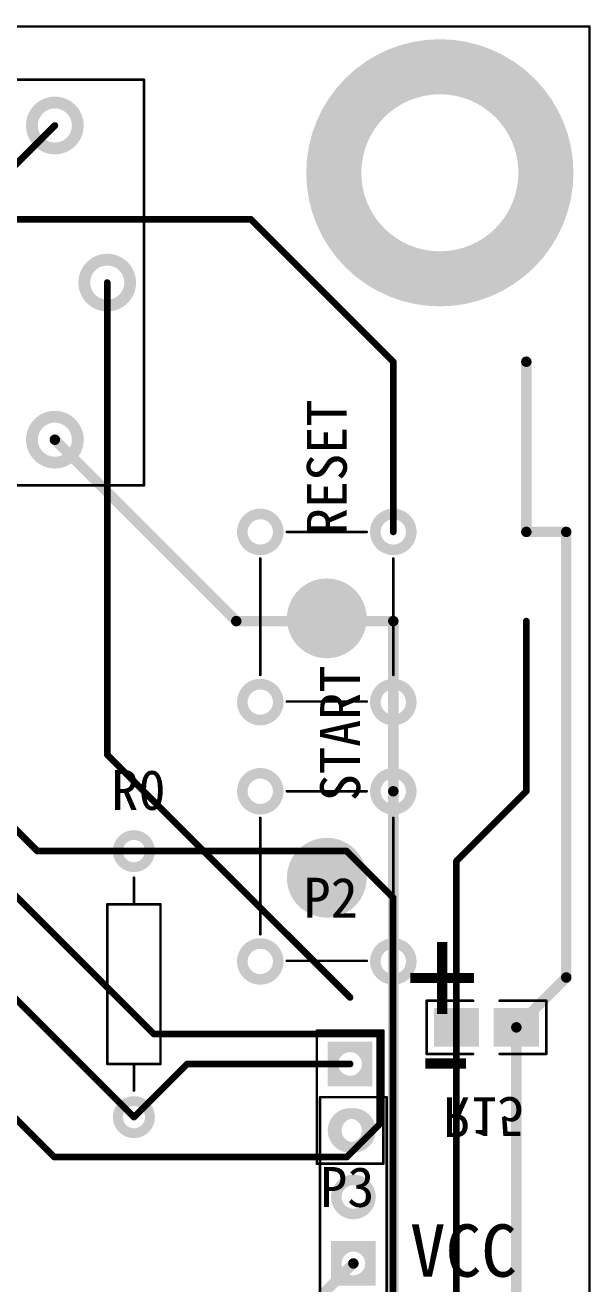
# Model space of a CAD drawing. Header units: millimetres. Extents: x 38 to 140, y 35 to 124.
# Drawn here: x 118.78 to 140.38, y 75.55 to 123.62 of the extents above; entities that cross this region are included whole.
import ezdxf

# ---------------------------------------------------------------- set-up
doc = ezdxf.new("R2010")
doc.units = ezdxf.units.MM
for name, color, linetype in [('BottomLayer', 5, 'Continuous'), ('BottomOverlay', 54, 'Continuous'), ('BottomPaste', 16, 'Continuous'), ('BottomSolder', 6, 'Continuous'), ('KeepOutLayer', 6, 'Continuous'), ('Mechanical1', 6, 'Continuous'), ('MultiLayer', 9, 'Continuous'), ('TopLayer', 1, 'Continuous'), ('TopOverlay', 2, 'Continuous'), ('TopSolder', 216, 'Continuous')]:
    doc.layers.add(name, color=color, linetype=linetype)

# ---------------------------------------------------------------- blocks, each defined once
blk = doc.blocks.new('HDR1X2_10')
at = {"layer": 'BottomLayer', "const_width": 0.3}
for points in [[(-0.75, 0.6), (0.75, 0.6)], [(-0.6, 0.75), (-0.6, -0.75)], [(0.6, 0.75), (0.6, -0.75)], [(-0.75, -0.6), (0.75, -0.6)]]:
    blk.add_lwpolyline(points, dxfattribs=at)
for points in [[(-0.6, 0, 1), (0.6, 0, 1)], [(1.94, 0, 1), (3.14, 0, 1)]]:
    blk.add_lwpolyline(points, format="xyb", close=True, dxfattribs=at)
at = {"layer": 'BottomSolder', "const_width": 0.402}
for points in [[(-0.651, 0.852), (-0.651, -0.852)], [(0.651, 0.852), (0.651, -0.852)], [(-0.852, 0.651), (0.852, 0.651)], [(-0.852, -0.651), (0.852, -0.651)]]:
    blk.add_lwpolyline(points, dxfattribs=at)
for points in [[(-0.651, 0, 1), (0.651, 0, 1)], [(1.889, 0, 1), (3.191, 0, 1)]]:
    blk.add_lwpolyline(points, format="xyb", close=True, dxfattribs=at)
at = {"layer": 'MultiLayer', "const_width": 0.3}
for points in [[(-0.75, 0.6), (0.75, 0.6)], [(-0.6, 0.75), (-0.6, -0.75)], [(0.6, 0.75), (0.6, -0.75)], [(-0.75, -0.6), (0.75, -0.6)]]:
    blk.add_lwpolyline(points, dxfattribs=at)
for points in [[(-0.6, 0, 1), (0.6, 0, 1)], [(1.94, 0, 1), (3.14, 0, 1)]]:
    blk.add_lwpolyline(points, format="xyb", close=True, dxfattribs=at)
at = {"layer": 'TopLayer', "const_width": 0.3}
for points in [[(-0.75, 0.6), (0.75, 0.6)], [(-0.6, 0.75), (-0.6, -0.75)], [(0.6, 0.75), (0.6, -0.75)], [(-0.75, -0.6), (0.75, -0.6)]]:
    blk.add_lwpolyline(points, dxfattribs=at)
for points in [[(-0.6, 0, 1), (0.6, 0, 1)], [(1.94, 0, 1), (3.14, 0, 1)]]:
    blk.add_lwpolyline(points, format="xyb", close=True, dxfattribs=at)
at = {"layer": 'TopOverlay', "const_width": 0.1}
for points in [[(-1.27, 1.27), (-1.27, -1.27)], [(-1.27, 1.27), (3.81, 1.27)], [(3.81, 1.27), (3.81, -1.27)], [(-1.27, -1.27), (3.81, -1.27)]]:
    blk.add_lwpolyline(points, dxfattribs=at)
at = {"layer": 'TopOverlay', "const_width": 0.05}
for points in [[(-1.295, 1.27, 1), (-1.245, 1.27, 1)], [(-1.295, 1.27, 1), (-1.245, 1.27, 1)], [(3.785, 1.27, 1), (3.835, 1.27, 1)], [(3.785, 1.27, 1), (3.835, 1.27, 1)], [(-1.295, -1.27, 1), (-1.245, -1.27, 1)], [(-1.295, -1.27, 1), (-1.245, -1.27, 1)], [(3.785, -1.27, 1), (3.835, -1.27, 1)], [(3.785, -1.27, 1), (3.835, -1.27, 1)]]:
    blk.add_lwpolyline(points, format="xyb", close=True, dxfattribs=at)
at = {"layer": 'TopSolder', "const_width": 0.402}
for points in [[(-0.651, 0.852), (-0.651, -0.852)], [(0.651, 0.852), (0.651, -0.852)], [(-0.852, 0.651), (0.852, 0.651)], [(-0.852, -0.651), (0.852, -0.651)]]:
    blk.add_lwpolyline(points, dxfattribs=at)
for points in [[(-0.651, 0, 1), (0.651, 0, 1)], [(1.889, 0, 1), (3.191, 0, 1)]]:
    blk.add_lwpolyline(points, format="xyb", close=True, dxfattribs=at)
blk = doc.blocks.new('HDR1X3_11')
at = {"layer": 'BottomLayer', "const_width": 0.3}
for points in [[(-0.75, 0.6), (0.75, 0.6)], [(-0.6, 0.75), (-0.6, -0.75)], [(0.6, 0.75), (0.6, -0.75)], [(-0.75, -0.6), (0.75, -0.6)]]:
    blk.add_lwpolyline(points, dxfattribs=at)
for points in [[(-0.6, 0, 1), (0.6, 0, 1)], [(1.94, 0, 1), (3.14, 0, 1)], [(4.48, 0, 1), (5.68, 0, 1)]]:
    blk.add_lwpolyline(points, format="xyb", close=True, dxfattribs=at)
at = {"layer": 'BottomSolder', "const_width": 0.402}
for points in [[(-0.651, 0.852), (-0.651, -0.852)], [(0.651, 0.852), (0.651, -0.852)], [(-0.852, 0.651), (0.852, 0.651)], [(-0.852, -0.651), (0.852, -0.651)]]:
    blk.add_lwpolyline(points, dxfattribs=at)
for points in [[(-0.651, 0, 1), (0.651, 0, 1)], [(1.889, 0, 1), (3.191, 0, 1)], [(4.429, 0, 1), (5.731, 0, 1)]]:
    blk.add_lwpolyline(points, format="xyb", close=True, dxfattribs=at)
at = {"layer": 'MultiLayer', "const_width": 0.3}
for points in [[(-0.75, 0.6), (0.75, 0.6)], [(-0.6, 0.75), (-0.6, -0.75)], [(0.6, 0.75), (0.6, -0.75)], [(-0.75, -0.6), (0.75, -0.6)]]:
    blk.add_lwpolyline(points, dxfattribs=at)
for points in [[(-0.6, 0, 1), (0.6, 0, 1)], [(1.94, 0, 1), (3.14, 0, 1)], [(4.48, 0, 1), (5.68, 0, 1)]]:
    blk.add_lwpolyline(points, format="xyb", close=True, dxfattribs=at)
at = {"layer": 'TopLayer', "const_width": 0.3}
for points in [[(-0.75, 0.6), (0.75, 0.6)], [(-0.6, 0.75), (-0.6, -0.75)], [(0.6, 0.75), (0.6, -0.75)], [(-0.75, -0.6), (0.75, -0.6)]]:
    blk.add_lwpolyline(points, dxfattribs=at)
for points in [[(-0.6, 0, 1), (0.6, 0, 1)], [(1.94, 0, 1), (3.14, 0, 1)], [(4.48, 0, 1), (5.68, 0, 1)]]:
    blk.add_lwpolyline(points, format="xyb", close=True, dxfattribs=at)
at = {"layer": 'TopOverlay', "const_width": 0.1}
for points in [[(6.35, 1.27), (-1.27, 1.27)], [(-1.27, -1.27), (-1.27, 1.27)], [(6.35, -1.27), (6.35, 1.27)], [(6.35, -1.27), (-1.27, -1.27)]]:
    blk.add_lwpolyline(points, dxfattribs=at)
at = {"layer": 'TopOverlay', "const_width": 0.05}
for points in [[(-1.295, 1.27, 1), (-1.245, 1.27, 1)], [(-1.295, 1.27, 1), (-1.245, 1.27, 1)], [(6.325, 1.27, 1), (6.375, 1.27, 1)], [(6.325, 1.27, 1), (6.375, 1.27, 1)], [(-1.295, -1.27, 1), (-1.245, -1.27, 1)], [(-1.295, -1.27, 1), (-1.245, -1.27, 1)], [(6.325, -1.27, 1), (6.375, -1.27, 1)], [(6.325, -1.27, 1), (6.375, -1.27, 1)]]:
    blk.add_lwpolyline(points, format="xyb", close=True, dxfattribs=at)
at = {"layer": 'TopSolder', "const_width": 0.402}
for points in [[(-0.651, 0.852), (-0.651, -0.852)], [(0.651, 0.852), (0.651, -0.852)], [(-0.852, 0.651), (0.852, 0.651)], [(-0.852, -0.651), (0.852, -0.651)]]:
    blk.add_lwpolyline(points, dxfattribs=at)
for points in [[(-0.651, 0, 1), (0.651, 0, 1)], [(1.889, 0, 1), (3.191, 0, 1)], [(4.429, 0, 1), (5.731, 0, 1)]]:
    blk.add_lwpolyline(points, format="xyb", close=True, dxfattribs=at)
blk = doc.blocks.new('AXIAL_0_4_13')
at = {"layer": 'BottomLayer', "const_width": 0.275}
for points in [[(-5.643, 0, 1), (-4.517, 0, 1)], [(4.517, 0, 1), (5.643, 0, 1)]]:
    blk.add_lwpolyline(points, format="xyb", close=True, dxfattribs=at)
at = {"layer": 'BottomSolder', "const_width": 0.377}
for points in [[(-5.693, 0, 1), (-4.467, 0, 1)], [(4.467, 0, 1), (5.693, 0, 1)]]:
    blk.add_lwpolyline(points, format="xyb", close=True, dxfattribs=at)
at = {"layer": 'MultiLayer', "const_width": 0.275}
for points in [[(-5.643, 0, 1), (-4.517, 0, 1)], [(4.517, 0, 1), (5.643, 0, 1)]]:
    blk.add_lwpolyline(points, format="xyb", close=True, dxfattribs=at)
at = {"layer": 'TopLayer', "const_width": 0.275}
for points in [[(-5.643, 0, 1), (-4.517, 0, 1)], [(4.517, 0, 1), (5.643, 0, 1)]]:
    blk.add_lwpolyline(points, format="xyb", close=True, dxfattribs=at)
at = {"layer": 'TopOverlay', "const_width": 0.1}
for points in [[(-3.048, -1.016), (-3.048, 1.016)], [(3.048, 1.016), (-3.048, 1.016)], [(3.048, -1.016), (3.048, 1.016)], [(-3.048, 0), (-4.064, 0)], [(4.064, 0), (3.048, 0)], [(3.048, -1.016), (-3.048, -1.016)]]:
    blk.add_lwpolyline(points, dxfattribs=at)
at = {"layer": 'TopOverlay', "const_width": 0.05}
for points in [[(-3.073, 1.016, 1), (-3.023, 1.016, 1)], [(-3.073, 1.016, 1), (-3.023, 1.016, 1)], [(3.023, 1.016, 1), (3.073, 1.016, 1)], [(3.023, 1.016, 1), (3.073, 1.016, 1)], [(-4.089, 0, 1), (-4.039, 0, 1)], [(-3.073, 0, 1), (-3.023, 0, 1)], [(3.023, 0, 1), (3.073, 0, 1)], [(4.039, 0, 1), (4.089, 0, 1)], [(-3.073, -1.016, 1), (-3.023, -1.016, 1)], [(-3.073, -1.016, 1), (-3.023, -1.016, 1)], [(3.023, -1.016, 1), (3.073, -1.016, 1)], [(3.023, -1.016, 1), (3.073, -1.016, 1)]]:
    blk.add_lwpolyline(points, format="xyb", close=True, dxfattribs=at)
at = {"layer": 'TopSolder', "const_width": 0.377}
for points in [[(-5.693, 0, 1), (-4.467, 0, 1)], [(4.467, 0, 1), (5.693, 0, 1)]]:
    blk.add_lwpolyline(points, format="xyb", close=True, dxfattribs=at)
blk = doc.blocks.new('KEY_M_29')
at = {"layer": 'BottomLayer', "const_width": 0.305}
for points in [[(-0.635, 0, 1), (0.635, 0, 1)], [(5.865, 0, 1), (7.135, 0, 1)], [(-0.635, -5.08, 1), (0.635, -5.08, 1)], [(5.865, -5.08, 1), (7.135, -5.08, 1)]]:
    blk.add_lwpolyline(points, format="xyb", close=True, dxfattribs=at)
at = {"layer": 'BottomSolder', "const_width": 0.406}
for points in [[(-0.686, 0, 1), (0.686, 0, 1)], [(5.814, 0, 1), (7.186, 0, 1)], [(-0.686, -5.08, 1), (0.686, -5.08, 1)], [(5.814, -5.08, 1), (7.186, -5.08, 1)]]:
    blk.add_lwpolyline(points, format="xyb", close=True, dxfattribs=at)
at = {"layer": 'MultiLayer', "const_width": 0.305}
for points in [[(-0.635, 0, 1), (0.635, 0, 1)], [(5.865, 0, 1), (7.135, 0, 1)], [(-0.635, -5.08, 1), (0.635, -5.08, 1)], [(5.865, -5.08, 1), (7.135, -5.08, 1)]]:
    blk.add_lwpolyline(points, format="xyb", close=True, dxfattribs=at)
at = {"layer": 'TopLayer', "const_width": 0.305}
for points in [[(-0.635, 0, 1), (0.635, 0, 1)], [(5.865, 0, 1), (7.135, 0, 1)], [(-0.635, -5.08, 1), (0.635, -5.08, 1)], [(5.865, -5.08, 1), (7.135, -5.08, 1)]]:
    blk.add_lwpolyline(points, format="xyb", close=True, dxfattribs=at)
at = {"layer": 'TopOverlay', "const_width": 0.1}
for points in [[(1.015, 0), (5.461, 0)], [(-0.001, -1.016), (-0.001, -4.064)], [(6.477, -1.016), (6.477, -4.064)], [(1.015, -5.08), (5.461, -5.08)]]:
    blk.add_lwpolyline(points, dxfattribs=at)
at = {"layer": 'TopOverlay'}
for points, const_width in [([(0.99, 0, 1), (1.04, 0, 1)], 0.05), ([(5.436, 0, 1), (5.486, 0, 1)], 0.05), ([(-0.026, -1.016, 1), (0.024, -1.016, 1)], 0.05), ([(4.064, -2.54, 1), (2.54, -2.54, 1)], 1.524), ([(6.452, -1.016, 1), (6.502, -1.016, 1)], 0.05), ([(2.159, -2.54, 1), (2.921, -2.54, 1)], 0.762), ([(3.683, -2.54, 1), (4.445, -2.54, 1)], 0.762), ([(-0.026, -4.064, 1), (0.024, -4.064, 1)], 0.05), ([(6.452, -4.064, 1), (6.502, -4.064, 1)], 0.05), ([(0.99, -5.08, 1), (1.04, -5.08, 1)], 0.05), ([(5.436, -5.08, 1), (5.486, -5.08, 1)], 0.05)]:
    blk.add_lwpolyline(points, format="xyb", close=True, dxfattribs=dict(at, const_width=const_width))
at = {"layer": 'TopSolder', "const_width": 0.406}
for points in [[(-0.686, 0, 1), (0.686, 0, 1)], [(5.814, 0, 1), (7.186, 0, 1)], [(-0.686, -5.08, 1), (0.686, -5.08, 1)], [(5.814, -5.08, 1), (7.186, -5.08, 1)]]:
    blk.add_lwpolyline(points, format="xyb", close=True, dxfattribs=at)
blk = doc.blocks.new('PCBC_________1_33')
at = {"layer": 'BottomLayer', "const_width": 0.35}
for points in [[(2.575, 13.75, 1), (4.225, 13.75, 1)], [(14.775, 13.75, 1), (16.425, 13.75, 1)], [(0.575, 7.75, 1), (2.225, 7.75, 1)], [(2.575, 1.75, 1), (4.225, 1.75, 1)], [(14.775, 1.75, 1), (16.425, 1.75, 1)]]:
    blk.add_lwpolyline(points, format="xyb", close=True, dxfattribs=at)
at = {"layer": 'BottomSolder', "const_width": 0.452}
for points in [[(2.524, 13.75, 1), (4.276, 13.75, 1)], [(14.724, 13.75, 1), (16.476, 13.75, 1)], [(0.524, 7.75, 1), (2.276, 7.75, 1)], [(2.524, 1.75, 1), (4.276, 1.75, 1)], [(14.724, 1.75, 1), (16.476, 1.75, 1)]]:
    blk.add_lwpolyline(points, format="xyb", close=True, dxfattribs=at)
at = {"layer": 'Mechanical1', "const_width": 0.1}
for points in [[(19.558, 15.494), (0, 15.494)], [(0, 15.494), (0, 0)], [(19.558, 15.494), (19.558, 0)], [(19.558, 0), (0, 0)]]:
    blk.add_lwpolyline(points, dxfattribs=at)
at = {"layer": 'Mechanical1', "const_width": 0.05}
for points in [[(-0.025, 15.494, 1), (0.025, 15.494, 1)], [(-0.025, 15.494, 1), (0.025, 15.494, 1)], [(19.533, 15.494, 1), (19.583, 15.494, 1)], [(19.533, 15.494, 1), (19.583, 15.494, 1)], [(-0.025, 0, 1), (0.025, 0, 1)], [(-0.025, 0, 1), (0.025, 0, 1)], [(19.533, 0, 1), (19.583, 0, 1)], [(19.533, 0, 1), (19.583, 0, 1)]]:
    blk.add_lwpolyline(points, format="xyb", close=True, dxfattribs=at)
at = {"layer": 'MultiLayer', "const_width": 0.35}
for points in [[(2.575, 13.75, 1), (4.225, 13.75, 1)], [(14.775, 13.75, 1), (16.425, 13.75, 1)], [(0.575, 7.75, 1), (2.225, 7.75, 1)], [(2.575, 1.75, 1), (4.225, 1.75, 1)], [(14.775, 1.75, 1), (16.425, 1.75, 1)]]:
    blk.add_lwpolyline(points, format="xyb", close=True, dxfattribs=at)
at = {"layer": 'TopLayer', "const_width": 0.35}
for points in [[(2.575, 13.75, 1), (4.225, 13.75, 1)], [(14.775, 13.75, 1), (16.425, 13.75, 1)], [(0.575, 7.75, 1), (2.225, 7.75, 1)], [(2.575, 1.75, 1), (4.225, 1.75, 1)], [(14.775, 1.75, 1), (16.425, 1.75, 1)]]:
    blk.add_lwpolyline(points, format="xyb", close=True, dxfattribs=at)
at = {"layer": 'TopSolder', "const_width": 0.452}
for points in [[(2.524, 13.75, 1), (4.276, 13.75, 1)], [(14.724, 13.75, 1), (16.476, 13.75, 1)], [(0.524, 7.75, 1), (2.276, 7.75, 1)], [(2.524, 1.75, 1), (4.276, 1.75, 1)], [(14.724, 1.75, 1), (16.476, 1.75, 1)]]:
    blk.add_lwpolyline(points, format="xyb", close=True, dxfattribs=at)
blk = doc.blocks.new('0805_B_35')
at = {"layer": 'BottomLayer'}
for points, const_width in [([(-0.381, 0.635), (-0.381, -0.635)], 0.762), ([(0.381, 0.635), (0.381, -0.635)], 0.762), ([(1.905, 0.635), (1.905, -0.635)], 0.762), ([(2.667, 0.635), (2.667, -0.635)], 0.762), ([(-0.762, 0.318), (0.762, 0.318)], 0.635), ([(1.524, 0.318), (3.048, 0.318)], 0.635), ([(-0.762, -0.318), (0.762, -0.318)], 0.635), ([(1.524, -0.318), (3.048, -0.318)], 0.635)]:
    blk.add_lwpolyline(points, dxfattribs=dict(at, const_width=const_width))
at = {"layer": 'BottomLayer', "const_width": 0.635}
for points in [[(-0.318, 0, 1), (0.318, 0, 1)], [(1.968, 0, 1), (2.603, 0, 1)]]:
    blk.add_lwpolyline(points, format="xyb", close=True, dxfattribs=at)
at = {"layer": 'BottomOverlay', "const_width": 0.1}
for points in [[(-1.143, 1.016), (0.635, 1.016)], [(-1.143, -1.016), (-1.143, 1.016)], [(1.651, 1.016), (3.429, 1.016)], [(3.429, -1.016), (3.429, 1.016)], [(-1.143, -1.016), (0.635, -1.016)], [(1.651, -1.016), (3.429, -1.016)]]:
    blk.add_lwpolyline(points, dxfattribs=at)
at = {"layer": 'BottomOverlay', "const_width": 0.05}
for points in [[(-1.168, 1.016, 1), (-1.118, 1.016, 1)], [(-1.168, 1.016, 1), (-1.118, 1.016, 1)], [(0.61, 1.016, 1), (0.66, 1.016, 1)], [(1.626, 1.016, 1), (1.676, 1.016, 1)], [(3.404, 1.016, 1), (3.454, 1.016, 1)], [(3.404, 1.016, 1), (3.454, 1.016, 1)], [(-1.168, -1.016, 1), (-1.118, -1.016, 1)], [(-1.168, -1.016, 1), (-1.118, -1.016, 1)], [(0.61, -1.016, 1), (0.66, -1.016, 1)], [(1.626, -1.016, 1), (1.676, -1.016, 1)], [(3.404, -1.016, 1), (3.454, -1.016, 1)], [(3.404, -1.016, 1), (3.454, -1.016, 1)]]:
    blk.add_lwpolyline(points, format="xyb", close=True, dxfattribs=at)
at = {"layer": 'BottomPaste'}
for points, const_width in [([(-0.381, 0.635), (-0.381, -0.635)], 0.762), ([(0.381, 0.635), (0.381, -0.635)], 0.762), ([(1.905, 0.635), (1.905, -0.635)], 0.762), ([(2.667, 0.635), (2.667, -0.635)], 0.762), ([(-0.762, 0.318), (0.762, 0.318)], 0.635), ([(1.524, 0.318), (3.048, 0.318)], 0.635), ([(-0.762, -0.318), (0.762, -0.318)], 0.635), ([(1.524, -0.318), (3.048, -0.318)], 0.635)]:
    blk.add_lwpolyline(points, dxfattribs=dict(at, const_width=const_width))
at = {"layer": 'BottomPaste', "const_width": 0.635}
for points in [[(-0.318, 0, 1), (0.318, 0, 1)], [(1.968, 0, 1), (2.603, 0, 1)]]:
    blk.add_lwpolyline(points, format="xyb", close=True, dxfattribs=at)
at = {"layer": 'BottomSolder'}
for points, const_width in [([(-0.432, 0.737), (-0.432, -0.737)], 0.864), ([(0.432, 0.737), (0.432, -0.737)], 0.864), ([(1.854, 0.737), (1.854, -0.737)], 0.864), ([(2.718, 0.737), (2.718, -0.737)], 0.864), ([(-0.864, 0.368), (0.864, 0.368)], 0.737), ([(1.422, 0.368), (3.15, 0.368)], 0.737), ([(-0.864, -0.368), (0.864, -0.368)], 0.737), ([(1.422, -0.368), (3.15, -0.368)], 0.737)]:
    blk.add_lwpolyline(points, dxfattribs=dict(at, const_width=const_width))
at = {"layer": 'BottomSolder', "const_width": 0.737}
for points in [[(-0.368, 0, 1), (0.368, 0, 1)], [(1.918, 0, 1), (2.654, 0, 1)]]:
    blk.add_lwpolyline(points, format="xyb", close=True, dxfattribs=at)
blk = doc.blocks.new('KEY_M_36')
at = {"layer": 'BottomLayer', "const_width": 0.305}
for points in [[(-0.635, 0, 1), (0.635, 0, 1)], [(5.865, 0, 1), (7.135, 0, 1)], [(-0.635, -5.08, 1), (0.635, -5.08, 1)], [(5.865, -5.08, 1), (7.135, -5.08, 1)]]:
    blk.add_lwpolyline(points, format="xyb", close=True, dxfattribs=at)
at = {"layer": 'BottomSolder', "const_width": 0.406}
for points in [[(-0.686, 0, 1), (0.686, 0, 1)], [(5.814, 0, 1), (7.186, 0, 1)], [(-0.686, -5.08, 1), (0.686, -5.08, 1)], [(5.814, -5.08, 1), (7.186, -5.08, 1)]]:
    blk.add_lwpolyline(points, format="xyb", close=True, dxfattribs=at)
at = {"layer": 'MultiLayer', "const_width": 0.305}
for points in [[(-0.635, 0, 1), (0.635, 0, 1)], [(5.865, 0, 1), (7.135, 0, 1)], [(-0.635, -5.08, 1), (0.635, -5.08, 1)], [(5.865, -5.08, 1), (7.135, -5.08, 1)]]:
    blk.add_lwpolyline(points, format="xyb", close=True, dxfattribs=at)
at = {"layer": 'TopLayer', "const_width": 0.305}
for points in [[(-0.635, 0, 1), (0.635, 0, 1)], [(5.865, 0, 1), (7.135, 0, 1)], [(-0.635, -5.08, 1), (0.635, -5.08, 1)], [(5.865, -5.08, 1), (7.135, -5.08, 1)]]:
    blk.add_lwpolyline(points, format="xyb", close=True, dxfattribs=at)
at = {"layer": 'TopOverlay', "const_width": 0.1}
for points in [[(1.015, 0), (5.461, 0)], [(-0.001, -1.016), (-0.001, -4.064)], [(6.477, -1.016), (6.477, -4.064)], [(1.015, -5.08), (5.461, -5.08)]]:
    blk.add_lwpolyline(points, dxfattribs=at)
at = {"layer": 'TopOverlay'}
for points, const_width in [([(0.99, 0, 1), (1.04, 0, 1)], 0.05), ([(5.436, 0, 1), (5.486, 0, 1)], 0.05), ([(-0.026, -1.016, 1), (0.024, -1.016, 1)], 0.05), ([(4.064, -2.54, 1), (2.54, -2.54, 1)], 1.524), ([(6.452, -1.016, 1), (6.502, -1.016, 1)], 0.05), ([(2.159, -2.54, 1), (2.921, -2.54, 1)], 0.762), ([(3.683, -2.54, 1), (4.445, -2.54, 1)], 0.762), ([(-0.026, -4.064, 1), (0.024, -4.064, 1)], 0.05), ([(6.452, -4.064, 1), (6.502, -4.064, 1)], 0.05), ([(0.99, -5.08, 1), (1.04, -5.08, 1)], 0.05), ([(5.436, -5.08, 1), (5.486, -5.08, 1)], 0.05)]:
    blk.add_lwpolyline(points, format="xyb", close=True, dxfattribs=dict(at, const_width=const_width))
at = {"layer": 'TopSolder', "const_width": 0.406}
for points in [[(-0.686, 0, 1), (0.686, 0, 1)], [(5.814, 0, 1), (7.186, 0, 1)], [(-0.686, -5.08, 1), (0.686, -5.08, 1)], [(5.814, -5.08, 1), (7.186, -5.08, 1)]]:
    blk.add_lwpolyline(points, format="xyb", close=True, dxfattribs=at)

msp = doc.modelspace()

# ---------------------------------------------------------------- linework, layer by layer
at = {"layer": 'BottomLayer'}
for points, const_width in [([(130.62, 117.983, 1), (138.62, 117.983, 1)], 2), ([(119.854, 119.789, 1), (119.981, 119.789, 1)], 0.127), ([(127.341, 116.205, 1), (127.468, 116.205, 1)], 0.127), ([(127.341, 116.205, 1), (127.468, 116.205, 1)], 0.127), ([(132.779, 110.767, 1), (132.905, 110.767, 1)], 0.127), ([(119.817, 107.789, 1), (120.017, 107.789, 1)], 0.2), ([(137.822, 104.267, 1), (138.022, 104.267, 1)], 0.2), ([(139.346, 104.267, 1), (139.546, 104.267, 1)], 0.2), ([(139.346, 104.267, 1), (139.546, 104.267, 1)], 0.2), ([(126.745, 100.861, 1), (126.945, 100.861, 1)], 0.2), ([(126.745, 100.861, 1), (126.945, 100.861, 1)], 0.2), ([(132.742, 100.861, 1), (132.942, 100.861, 1)], 0.2), ([(137.858, 94.361, 1), (137.986, 94.361, 1)], 0.127), ([(122.873, 92.075, 1), (122.999, 92.075, 1)], 0.127), ([(131, 92.075, 1), (131.127, 92.075, 1)], 0.127), ([(131, 92.075, 1), (131.127, 92.075, 1)], 0.127), ([(135.191, 91.694, 1), (135.319, 91.694, 1)], 0.127), ([(135.191, 91.694, 1), (135.319, 91.694, 1)], 0.127), ([(132.767, 90.309, 1), (132.894, 90.309, 1)], 0.127), ([(132.767, 90.309, 1), (132.894, 90.309, 1)], 0.127), ([(139.346, 87.249, 1), (139.546, 87.249, 1)], 0.2), ([(139.346, 87.249, 1), (139.546, 87.249, 1)], 0.2), ([(123.635, 85.09, 1), (123.762, 85.09, 1)], 0.127), ([(123.635, 85.09, 1), (123.762, 85.09, 1)], 0.127), ([(132.259, 85.09, 1), (132.386, 85.09, 1)], 0.127), ([(132.259, 85.09, 1), (132.386, 85.09, 1)], 0.127), ([(135.191, 85.344, 1), (135.319, 85.344, 1)], 0.127), ([(135.191, 85.344, 1), (135.319, 85.344, 1)], 0.127), ([(137.441, 85.344, 1), (137.641, 85.344, 1)], 0.2), ([(137.441, 85.344, 1), (137.641, 85.344, 1)], 0.2), ([(124.904, 83.947, 1), (125.031, 83.947, 1)], 0.127), ([(124.904, 83.947, 1), (125.031, 83.947, 1)], 0.127), ([(131.127, 83.947, 1), (131.255, 83.947, 1)], 0.127), ([(122.873, 81.915, 1), (122.999, 81.915, 1)], 0.127), ([(122.873, 81.915, 1), (122.999, 81.915, 1)], 0.127), ([(132.259, 81.649, 1), (132.386, 81.649, 1)], 0.127), ([(132.259, 81.649, 1), (132.386, 81.649, 1)], 0.127), ([(119.825, 80.391, 1), (119.951, 80.391, 1)], 0.127), ([(119.825, 80.391, 1), (119.951, 80.391, 1)], 0.127), ([(131, 80.391, 1), (131.127, 80.391, 1)], 0.127), ([(131, 80.391, 1), (131.127, 80.391, 1)], 0.127)]:
    msp.add_lwpolyline(points, format="xyb", close=True, dxfattribs=dict(at, const_width=const_width))
for points, const_width in [([(118.314, 118.186), (119.917, 119.789)], 0.254), ([(90.678, 116.205), (127.404, 116.205)], 0.254), ([(127.404, 116.205), (132.842, 110.767)], 0.254), ([(119.917, 107.789), (126.845, 100.861)], 0.4), ([(137.922, 104.267), (139.446, 104.267)], 0.4), ([(139.446, 87.249), (139.446, 104.267)], 0.4), ([(126.845, 100.861), (132.842, 100.861)], 0.4), ([(135.255, 91.694), (137.922, 94.361)], 0.254), ([(122.936, 92.075), (131.064, 92.075)], 0.254), ([(131.064, 92.075), (132.83, 90.309)], 0.254), ([(135.255, 85.344), (135.255, 91.694)], 0.254), ([(117.348, 91.44), (123.698, 85.09)], 0.254), ([(132.83, 70.981), (132.83, 90.309)], 0.254), ([(114.935, 89.916), (122.936, 81.915)], 0.254), ([(137.541, 85.344), (139.446, 87.249)], 0.4), ([(123.698, 85.09), (132.322, 85.09)], 0.254), ([(132.322, 81.649), (132.322, 85.09)], 0.254), ([(135.255, 70.866), (135.255, 85.344)], 0.254), ([(137.541, 53.848), (137.541, 85.344)], 0.4), ([(122.936, 81.915), (124.968, 83.947)], 0.254), ([(124.968, 83.947), (131.191, 83.947)], 0.254), ([(117.932, 82.347), (119.888, 80.391)], 0.254), ([(131.064, 80.391), (132.322, 81.649)], 0.254), ([(119.888, 80.391), (131.064, 80.391)], 0.254)]:
    msp.add_lwpolyline(points, dxfattribs=dict(at, const_width=const_width))
at = {"layer": 'BottomSolder', "const_width": 2.102}
msp.add_lwpolyline([(130.569, 117.983, 1), (138.671, 117.983, 1)], format="xyb", close=True, dxfattribs=at)
at = {"layer": 'KeepOutLayer', "const_width": 0.1}
for points in [[(37.719, 123.571), (140.335, 123.571)], [(140.335, 35.306), (140.335, 123.571)]]:
    msp.add_lwpolyline(points, dxfattribs=at)
at = {"layer": 'KeepOutLayer', "const_width": 0.05}
msp.add_lwpolyline([(140.31, 123.571, 1), (140.36, 123.571, 1)], format="xyb", close=True, dxfattribs=at)
msp.add_lwpolyline([(140.31, 123.571, 1), (140.36, 123.571, 1)], format="xyb", close=True, dxfattribs=at)
at = {"layer": 'MultiLayer', "const_width": 2}
msp.add_lwpolyline([(130.62, 117.983, 1), (138.62, 117.983, 1)], format="xyb", close=True, dxfattribs=at)
at = {"layer": 'TopLayer'}
for points, const_width in [([(130.62, 117.983, 1), (138.62, 117.983, 1)], 2), ([(121.854, 113.789, 1), (121.981, 113.789, 1)], 0.127), ([(132.779, 110.767, 1), (132.905, 110.767, 1)], 0.127), ([(137.822, 110.767, 1), (138.022, 110.767, 1)], 0.2), ([(132.779, 104.267, 1), (132.905, 104.267, 1)], 0.127), ([(137.822, 104.267, 1), (138.022, 104.267, 1)], 0.2), ([(132.742, 100.861, 1), (132.942, 100.861, 1)], 0.2), ([(137.858, 100.861, 1), (137.986, 100.861, 1)], 0.127), ([(121.854, 95.761, 1), (121.981, 95.761, 1)], 0.127), ([(121.854, 95.761, 1), (121.981, 95.761, 1)], 0.127), ([(132.742, 94.361, 1), (132.942, 94.361, 1)], 0.2), ([(132.742, 94.361, 1), (132.942, 94.361, 1)], 0.2), ([(137.858, 94.361, 1), (137.986, 94.361, 1)], 0.127), ([(119.189, 92.075, 1), (119.317, 92.075, 1)], 0.127), ([(119.189, 92.075, 1), (119.317, 92.075, 1)], 0.127), ([(122.873, 92.075, 1), (122.999, 92.075, 1)], 0.127), ([(131.127, 86.487, 1), (131.255, 86.487, 1)], 0.127), ([(131.218, 76.327, 1), (131.418, 76.327, 1)], 0.2)]:
    msp.add_lwpolyline(points, format="xyb", close=True, dxfattribs=dict(at, const_width=const_width))
for points, const_width in [([(121.917, 95.761), (121.917, 113.789)], 0.254), ([(132.842, 104.267), (132.842, 110.767)], 0.254), ([(137.922, 104.267), (137.922, 110.767)], 0.4), ([(107.717, 103.611), (119.253, 92.075)], 0.254), ([(132.842, 94.361), (132.842, 100.861)], 0.4), ([(137.922, 94.361), (137.922, 100.861)], 0.254), ([(121.917, 95.761), (131.191, 86.487)], 0.254), ([(132.842, 72.771), (132.842, 94.361)], 0.4), ([(119.253, 92.075), (122.936, 92.075)], 0.254), ([(125.146, 70.155), (131.318, 76.327)], 0.4)]:
    msp.add_lwpolyline(points, dxfattribs=dict(at, const_width=const_width))
at = {"layer": 'TopSolder', "const_width": 2.102}
msp.add_lwpolyline([(130.569, 117.983, 1), (138.671, 117.983, 1)], format="xyb", close=True, dxfattribs=at)

# ---------------------------------------------------------------- block references
for name, p, rotation in [('PCBC_________1_33', (123.317, 121.539), 180), ('KEY_M_29', (132.842, 104.267), 270), ('KEY_M_36', (132.842, 94.361), 270), ('AXIAL_0_4_13', (122.936, 86.995), 90), ('HDR1X2_10', (131.191, 83.947), 270), ('HDR1X3_11', (131.318, 76.327), 90)]:
    msp.add_blockref(name, p, dxfattribs=dict(rotation=rotation))
msp.add_blockref('0805_B_35', (135.255, 85.344))

# ---------------------------------------------------------------- texts
at = {"layer": 'BottomOverlay', "text_generation_flag": 2}
msp.add_text('R15', height=1.524, rotation=180, dxfattribs=at).set_placement((134.747, 82.677))
at = {"layer": 'TopOverlay'}
for s, height, rotation, p in [('RESET', 1.524, 90, (131.064, 104.14)), ('START', 1.524, 90, (131.572, 93.98)), ('+', 4, 360, (133.35, 85.217)), ('-', 4, 360, (133.477, 82.423)), ('VCC', 2, 360, (133.477, 75.819))]:
    msp.add_text(s, height=height, rotation=rotation, dxfattribs=at).set_placement(p)
for s, p in [('R0', (122.072, 93.65)), ('P2', (129.413, 89.535)), ('P3', (130.048, 78.486))]:
    msp.add_text(s, height=1.524, dxfattribs=at).set_placement(p)

doc.saveas('drawing.dxf')
